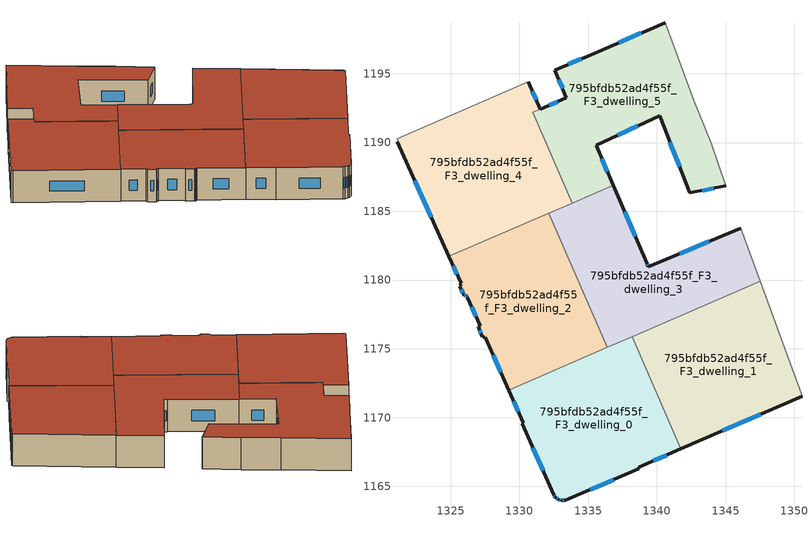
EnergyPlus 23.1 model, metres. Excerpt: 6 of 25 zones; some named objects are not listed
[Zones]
795bfdb52ad4f55f_F3_dwelling_0
 floor to 795bfdb52ad4f55f_F2_dwelling_0 (EU_floor_Construction): 1338.21,1175.9 1341.75,1167.74 1338.68,1166.41 1338.69,1166.28 1333.33,1163.99 1333.04,1163.98 1332.86,1164.04 1332.62,1164.22 1332.52,1164.38 1330.2,1169.57 1330.29,1169.63 1329.23,1172.01 z9
 wall outside (EU_wall_Construction): 1329.23,1172.01 1330.29,1169.63 1330.2,1169.57 1332.52,1164.38 1332.62,1164.22 1332.86,1164.04 1333.04,1163.98 1333.33,1163.99 1338.69,1166.28 1338.68,1166.41 1341.75,1167.74 z9:12
 wall to 795bfdb52ad4f55f_F3_dwelling_1 (EU_wall_Construction): 1341.75,1167.74 1338.21,1175.9 z9:12
 wall to 795bfdb52ad4f55f_F3_dwelling_2 (EU_wall_Construction): 1336.38,1175.1 1329.23,1172.01 z9:12
 wall to 795bfdb52ad4f55f_F3_dwelling_3 (EU_wall_Construction): 1338.21,1175.9 1336.38,1175.1 z9:12
 window (EU_Window_Construction): 1339.72,1166.86 1340.7,1167.28 / 1335.15,1164.77 1336.86,1165.5 / 1333.14,1163.98 1333.23,1163.99 / 1332.92,1164.02 1332.98,1164 / 1332.7,1164.16 1332.78,1164.1 / 1332.56,1164.32 1332.59,1164.27 / 1330.99,1167.8 1331.73,1166.14 / 1329.59,1171.2 1329.93,1170.44 z10.02:10.98
 roof outside (EU_roof_Construction): 1341.75,1167.74 1338.21,1175.9 1329.23,1172.01 1330.29,1169.63 1330.2,1169.57 1332.52,1164.38 1332.62,1164.22 1332.86,1164.04 1333.04,1163.98 1333.33,1163.99 1338.69,1166.28 1338.68,1166.41 z12
795bfdb52ad4f55f_F3_dwelling_1
 floor to 795bfdb52ad4f55f_F2_dwelling_1 (EU_floor_Construction): 1347.51,1179.92 1350.54,1171.66 1350.55,1171.54 1341.75,1167.74 1338.21,1175.9 z9
 wall outside (EU_wall_Construction): 1341.75,1167.74 1350.55,1171.54 z9:12
 wall adiabatic (EU_wall_Construction): 1350.55,1171.54 1350.54,1171.66 1347.51,1179.92 z9:12
 wall to 795bfdb52ad4f55f_F3_dwelling_3 (EU_wall_Construction): 1347.51,1179.92 1338.21,1175.9 z9:12
 window (EU_Window_Construction): 1344.74,1169.03 1347.55,1170.25 z10.02:10.98
 roof outside (EU_roof_Construction): 1350.55,1171.54 1350.54,1171.66 1347.51,1179.92 1338.21,1175.9 1341.75,1167.74 z12
795bfdb52ad4f55f_F3_dwelling_2
 floor to 795bfdb52ad4f55f_F2_dwelling_2 (EU_floor_Construction): 1332.15,1184.87 1336.38,1175.1 1329.23,1172.01 1327.54,1175.84 1327.44,1175.82 1327.39,1175.92 1327.32,1175.9 1327.01,1176.61 1327.15,1176.68 1326.22,1178.76 1326.15,1178.92 1325.99,1178.86 1325.68,1179.57 1325.73,1179.6 1325.7,1179.72 1325.77,1179.77 1324.89,1181.72 z9
 wall outside (EU_wall_Construction): 1324.89,1181.72 1325.77,1179.77 1325.7,1179.72 1325.73,1179.6 1325.68,1179.57 1325.99,1178.86 1326.15,1178.92 1326.22,1178.76 1327.15,1176.68 1327.01,1176.61 1327.32,1175.9 1327.39,1175.92 1327.44,1175.82 1327.54,1175.84 1329.23,1172.01 z9:12
 wall to 795bfdb52ad4f55f_F3_dwelling_3 (EU_wall_Construction): 1336.38,1175.1 1332.15,1184.87 z9:12
 wall to 795bfdb52ad4f55f_F3_dwelling_4 (EU_wall_Construction): 1332.15,1184.87 1324.89,1181.72 z9:12
 window (EU_Window_Construction): 1327.11,1176.37 1327.21,1176.14 / 1326.53,1178.05 1326.83,1177.39 / 1326.17,1178.86 1326.2,1178.81 / 1326.04,1178.88 1326.1,1178.89 / 1325.78,1179.33 1325.88,1179.1 / 1325.19,1181.06 1325.47,1180.43 / 1328.11,1174.54 1328.66,1173.31 z10.02:10.98
 roof outside (EU_roof_Construction): 1336.38,1175.1 1332.15,1184.87 1324.89,1181.72 1325.77,1179.77 1325.7,1179.72 1325.73,1179.6 1325.68,1179.57 1325.99,1178.86 1326.15,1178.92 1326.22,1178.76 1327.15,1176.68 1327.01,1176.61 1327.32,1175.9 1327.39,1175.92 1327.44,1175.82 1327.54,1175.84 1329.23,1172.01 z12
795bfdb52ad4f55f_F3_dwelling_3
 floor to 795bfdb52ad4f55f_F2_dwelling_3 (EU_floor_Construction): 1346.1,1183.76 1347.51,1179.92 1336.38,1175.1 1332.15,1184.87 1336.82,1186.89 1339.24,1181.26 1339.37,1180.97 z9
 wall outside (EU_wall_Construction): 1346.1,1183.76 1339.37,1180.97 1339.24,1181.26 1336.82,1186.89 z9:12
 wall adiabatic (EU_wall_Construction): 1347.51,1179.92 1346.1,1183.76 z9:12
 wall to 795bfdb52ad4f55f_F3_dwelling_5 (EU_wall_Construction): 1336.82,1186.89 1333.84,1185.6 z9:12
 wall to 795bfdb52ad4f55f_F3_dwelling_4 (EU_wall_Construction): 1333.84,1185.6 1332.15,1184.87 z9:12
 window (EU_Window_Construction): 1338.42,1183.18 1337.65,1184.98 / 1339.33,1181.07 1339.29,1181.16 / 1343.81,1182.81 1341.66,1181.92 z10.02:10.98
 roof outside (EU_roof_Construction): 1347.51,1179.92 1346.1,1183.76 1339.37,1180.97 1339.24,1181.26 1336.82,1186.89 1332.15,1184.87 1336.38,1175.1 z12
795bfdb52ad4f55f_F3_dwelling_4
 floor to 795bfdb52ad4f55f_F2_dwelling_4 (EU_floor_Construction): 1331.52,1192.42 1330.99,1192.19 1333.84,1185.6 1324.89,1181.72 1321.13,1190.07 1321.2,1190.11 1321.11,1190.28 1330.65,1194.42 z9
 wall outside (EU_wall_Construction): 1331.52,1192.42 1330.65,1194.42 / 1321.13,1190.07 1324.89,1181.72 z9:12
 wall to 795bfdb52ad4f55f_F3_dwelling_5 (EU_wall_Construction): 1333.84,1185.6 1330.99,1192.19 1331.52,1192.42 z9:12
 wall adiabatic (EU_wall_Construction): 1330.65,1194.42 1321.11,1190.28 1321.2,1190.11 1321.13,1190.07 z9:12
 window (EU_Window_Construction): 1331.22,1193.1 1330.94,1193.74 / 1322.41,1187.23 1323.61,1184.56 z10.02:10.98
 roof outside (EU_roof_Construction): 1333.84,1185.6 1330.99,1192.19 1331.52,1192.42 1330.65,1194.42 1321.11,1190.28 1321.2,1190.11 1321.13,1190.07 1324.89,1181.72 z12
795bfdb52ad4f55f_F3_dwelling_5
 floor to 795bfdb52ad4f55f_F2_dwelling_5 (EU_floor_Construction): 1340.62,1198.72 1342.68,1193.09 1343.93,1189.96 1345.02,1186.85 1342.4,1186.34 1340.19,1191.94 1335.57,1189.79 1336.82,1186.89 1333.84,1185.6 1330.99,1192.19 1333.43,1193.26 1332.59,1195.26 1335.48,1196.5 z9
 wall outside (EU_wall_Construction): 1340.62,1198.72 1335.48,1196.5 1332.59,1195.26 1333.43,1193.26 1331.53,1192.43 / 1336.82,1186.89 1335.57,1189.79 1340.19,1191.94 1342.4,1186.34 1345.02,1186.85 z9:12
 wall adiabatic (EU_wall_Construction): 1345.02,1186.85 1343.93,1189.96 1342.68,1193.09 1340.62,1198.72 z9:12
 window (EU_Window_Construction): 1338.87,1197.97 1337.23,1197.26 / 1343.29,1186.51 1344.13,1186.67 / 1340.94,1190.03 1341.65,1188.24 / 1337.15,1190.52 1338.62,1191.21 / 1336.4,1187.88 1336,1188.81 / 1332.78,1192.98 1332.17,1192.71 / 1332.87,1194.58 1333.14,1193.94 / 1334.5,1196.08 1333.57,1195.68 z10.02:10.98
 roof outside (EU_roof_Construction): 1345.02,1186.85 1343.93,1189.96 1342.68,1193.09 1340.62,1198.72 1335.48,1196.5 1332.59,1195.26 1333.43,1193.26 1330.99,1192.19 1333.84,1185.6 1336.82,1186.89 1335.57,1189.79 1340.19,1191.94 1342.4,1186.34 z12
[Building]
EU S2 Campaign: North Axis=0; Terrain=City; Solar Distribution=FullExterior
[Site:Location]
Vienna: Latitude=48; Longitude=16.5; Time Zone=1; Elevation=183
[SizingPeriod:WeatherFileDays]
AnnualSizingPeriod: Begin Month=1; Begin Day of Month=1; End Month=12; End Day of Month=31; Day of Week for Start Day=Monday; Use Weather File Daylight Saving Period=No; Use Weather File Rain and Snow Indicators=No
[MATERIAL]
EU_InternalMass_Material: Roughness=MediumRough; Thickness=0.1; Conductivity=1; Density=1800; Specific Heat=900; Thermal Absorptance=0.9; Solar Absorptance=0.7; Visible Absorptance=0.7
[MATERIAL:NOMASS] Roughness=MediumRough; Thermal Absorptance=0.9; Solar Absorptance=0.7; Visible Absorptance=0.7
Name | Thermal Resistance
EU_wall_NoMass | 0.942466
EU_roof_NoMass | 0.551687
EU_floor_NoMass | 0.66527
[WINDOWMATERIAL:SIMPLEGLAZINGSYSTEM]
EU_Window_SimpleGlazing: UFactor=2.03367; Solar Heat Gain Coefficient=0.65; Visible Transmittance=0.65
[CONSTRUCTION]
EU_wall_Construction: EU_wall_NoMass
EU_roof_Construction: EU_roof_NoMass
EU_floor_Construction: EU_floor_NoMass
EU_Window_Construction: EU_Window_SimpleGlazing
EU_InternalMass_Construction: EU_InternalMass_Material
[ZONE] Type=1; Multiplier=1; Ceiling Height=autocalculate; Floor Area=autocalculate; Part of Total Floor Area=Yes
Name | Volume
795bfdb52ad4f55f_F3_dwelling_0 | 263.55
795bfdb52ad4f55f_F3_dwelling_1 | 263.532
795bfdb52ad4f55f_F3_dwelling_2 | 251.322
795bfdb52ad4f55f_F3_dwelling_3 | 251.305
795bfdb52ad4f55f_F3_dwelling_4 | 279.513
795bfdb52ad4f55f_F3_dwelling_5 | 271.994
[INTERNALMASS] Construction=EU_InternalMass_Construction
Name | Zone or ZoneList | Surface Area
795bfdb52ad4f55f_F3_dwelling_0_EU_InternalMass | 795bfdb52ad4f55f_F3_dwelling_0 | 87.8501
795bfdb52ad4f55f_F3_dwelling_1_EU_InternalMass | 795bfdb52ad4f55f_F3_dwelling_1 | 87.8443
795bfdb52ad4f55f_F3_dwelling_2_EU_InternalMass | 795bfdb52ad4f55f_F3_dwelling_2 | 83.7744
795bfdb52ad4f55f_F3_dwelling_3_EU_InternalMass | 795bfdb52ad4f55f_F3_dwelling_3 | 83.7686
795bfdb52ad4f55f_F3_dwelling_4_EU_InternalMass | 795bfdb52ad4f55f_F3_dwelling_4 | 93.1719
795bfdb52ad4f55f_F3_dwelling_5_EU_InternalMass | 795bfdb52ad4f55f_F3_dwelling_5 | 90.6655
[OTHEREQUIPMENT] Fuel Type=Electricity; Design Level Calculation Method=Watts/Area; Power per Zone Floor Area=1; Fraction Latent=0; Fraction Radiant=0; Fraction Lost=0; Carbon Dioxide Generation Rate=0; EndUse Subcategory=EU_Step8_InternalGains
Name | Zone or ZoneList or Space or SpaceList | Schedule
EU_Step8_InternalGain_795bfdb52ad4f55f_F3_dwelling_0_f000 | 795bfdb52ad4f55f_F3_dwelling_0 | EU_Step8_GainSchedule_795bfdb52ad4f55f_F3_dwelling_0_f000
EU_Step8_InternalGain_795bfdb52ad4f55f_F3_dwelling_1_f000 | 795bfdb52ad4f55f_F3_dwelling_1 | EU_Step8_GainSchedule_795bfdb52ad4f55f_F3_dwelling_1_f000
EU_Step8_InternalGain_795bfdb52ad4f55f_F3_dwelling_2_f000 | 795bfdb52ad4f55f_F3_dwelling_2 | EU_Step8_GainSchedule_795bfdb52ad4f55f_F3_dwelling_2_f000
EU_Step8_InternalGain_795bfdb52ad4f55f_F3_dwelling_3_f000 | 795bfdb52ad4f55f_F3_dwelling_3 | EU_Step8_GainSchedule_795bfdb52ad4f55f_F3_dwelling_3_f000
EU_Step8_InternalGain_795bfdb52ad4f55f_F3_dwelling_4_f000 | 795bfdb52ad4f55f_F3_dwelling_4 | EU_Step8_GainSchedule_795bfdb52ad4f55f_F3_dwelling_4_f000
EU_Step8_InternalGain_795bfdb52ad4f55f_F3_dwelling_5_f000 | 795bfdb52ad4f55f_F3_dwelling_5 | EU_Step8_GainSchedule_795bfdb52ad4f55f_F3_dwelling_5_f000
[ZONEVENTILATION:DESIGNFLOWRATE] Schedule=EU_AlwaysOn; Design Flow Rate Calculation Method=AirChanges/Hour; Air Changes per Hour=0.530523; Ventilation Type=Natural; Fan Pressure Rise=0; Fan Total Efficiency=1; Constant Term Coefficient=1; Temperature Term Coefficient=0; Velocity Term Coefficient=0; Velocity Squared Term Coefficient=0; Minimum Indoor Temperature=-100; Maximum Indoor Temperature=100; Delta Temperature=-100; Minimum Outdoor Temperature=-100; Maximum Outdoor Temperature=100; Maximum Wind Speed=40
Name | Zone or ZoneList or Space or SpaceList
EU_ConstantAir_795bfdb52ad4f55f_F3_dwelling_0 | 795bfdb52ad4f55f_F3_dwelling_0
EU_ConstantAir_795bfdb52ad4f55f_F3_dwelling_1 | 795bfdb52ad4f55f_F3_dwelling_1
EU_ConstantAir_795bfdb52ad4f55f_F3_dwelling_2 | 795bfdb52ad4f55f_F3_dwelling_2
EU_ConstantAir_795bfdb52ad4f55f_F3_dwelling_3 | 795bfdb52ad4f55f_F3_dwelling_3
EU_ConstantAir_795bfdb52ad4f55f_F3_dwelling_4 | 795bfdb52ad4f55f_F3_dwelling_4
EU_ConstantAir_795bfdb52ad4f55f_F3_dwelling_5 | 795bfdb52ad4f55f_F3_dwelling_5
[HVACTEMPLATE:ZONE:IDEALLOADSAIRSYSTEM] System Availability Schedule=EU_AlwaysOn; Maximum Heating Supply Air Temperature=50; Minimum Cooling Supply Air Temperature=13; Maximum Heating Supply Air Humidity Ratio=0.0156; Minimum Cooling Supply Air Humidity Ratio=0.0077; Heating Limit=NoLimit; Cooling Limit=NoLimit; Heating Availability Schedule=EU_AlwaysOn; Cooling Availability Schedule=EU_CoolingOff; Dehumidification Control Type=ConstantSensibleHeatRatio; Cooling Sensible Heat Ratio=0.7; Dehumidification Setpoint=60; Humidification Control Type=None; Humidification Setpoint=30; Outdoor Air Method=None; Outdoor Air Flow Rate per Person=0.00944; Outdoor Air Flow Rate per Zone Floor Area=0; Outdoor Air Flow Rate per Zone=0; Demand Controlled Ventilation Type=None; Outdoor Air Economizer Type=NoEconomizer; Heat Recovery Type=None; Sensible Heat Recovery Effectiveness=0.7; Latent Heat Recovery Effectiveness=0.65
Name | Template Thermostat
795bfdb52ad4f55f_F3_dwelling_0 | EU_HeatOnly_795bfdb52ad4f55f_F3_dwelling_0
795bfdb52ad4f55f_F3_dwelling_1 | EU_HeatOnly_795bfdb52ad4f55f_F3_dwelling_1
795bfdb52ad4f55f_F3_dwelling_2 | EU_HeatOnly_795bfdb52ad4f55f_F3_dwelling_2
795bfdb52ad4f55f_F3_dwelling_3 | EU_HeatOnly_795bfdb52ad4f55f_F3_dwelling_3
795bfdb52ad4f55f_F3_dwelling_4 | EU_HeatOnly_795bfdb52ad4f55f_F3_dwelling_4
795bfdb52ad4f55f_F3_dwelling_5 | EU_HeatOnly_795bfdb52ad4f55f_F3_dwelling_5
[SIZING:ZONE] Zone Cooling Design Supply Air Temperature Input Method=SupplyAirTemperature; Zone Cooling Design Supply Air Temperature=13; Zone Heating Design Supply Air Temperature Input Method=SupplyAirTemperature; Zone Heating Design Supply Air Temperature=50; Zone Cooling Design Supply Air Humidity Ratio=0.008; Zone Heating Design Supply Air Humidity Ratio=0.008; Cooling Design Air Flow Method=DesignDay; Cooling Design Air Flow Rate=0; Cooling Minimum Air Flow per Zone Floor Area=0.000762; Cooling Minimum Air Flow=0; Cooling Minimum Air Flow Fraction=0.2; Heating Design Air Flow Method=DesignDay; Heating Design Air Flow Rate=0; Heating Maximum Air Flow per Zone Floor Area=0.002032; Heating Maximum Air Flow=0.141576; Heating Maximum Air Flow Fraction=0.3; Account for Dedicated Outdoor Air System=No; Dedicated Outdoor Air System Control Strategy=NeutralSupplyAir; Dedicated Outdoor Air Low Setpoint Temperature for Design=autosize; Dedicated Outdoor Air High Setpoint Temperature for Design=autosize; Zone Load Sizing Method=Sensible Load Only No Latent Load; Zone Latent Cooling Design Supply Air Humidity Ratio Input Method=HumidityRatioDifference; Zone Cooling Design Supply Air Humidity Ratio Difference=0.005; Zone Latent Heating Design Supply Air Humidity Ratio Input Method=HumidityRatioDifference; Zone Humidification Design Supply Air Humidity Ratio Difference=0.005
795bfdb52ad4f55f_F3_dwelling_0; 795bfdb52ad4f55f_F3_dwelling_1; 795bfdb52ad4f55f_F3_dwelling_2; 795bfdb52ad4f55f_F3_dwelling_3; 795bfdb52ad4f55f_F3_dwelling_4; 795bfdb52ad4f55f_F3_dwelling_5
[SCHEDULE:CONSTANT]
Name | Hourly Value
EU_AlwaysOn | 1
EU_CoolingOff | 0
[SCHEDULE:FILE] Column Number=1; Rows to Skip at Top=0; Number of Hours of Data=8760; Column Separator=Comma; Interpolate to Timestep=No; Minutes per Item=60; Adjust Schedule for Daylight Savings=Yes
Name | File
EU_Step8_GainSchedule_795bfdb52ad4f55f_F3_dwelling_0_f000 | ../../schedules/795bfdb52ad4f55f/795bfdb52ad4f55f_F3_dwelling_0_f000_gain.csv
EU_Step8_GainSchedule_795bfdb52ad4f55f_F3_dwelling_1_f000 | ../../schedules/795bfdb52ad4f55f/795bfdb52ad4f55f_F3_dwelling_1_f000_gain.csv
EU_Step8_GainSchedule_795bfdb52ad4f55f_F3_dwelling_2_f000 | ../../schedules/795bfdb52ad4f55f/795bfdb52ad4f55f_F3_dwelling_2_f000_gain.csv
EU_Step8_GainSchedule_795bfdb52ad4f55f_F3_dwelling_3_f000 | ../../schedules/795bfdb52ad4f55f/795bfdb52ad4f55f_F3_dwelling_3_f000_gain.csv
EU_Step8_GainSchedule_795bfdb52ad4f55f_F3_dwelling_4_f000 | ../../schedules/795bfdb52ad4f55f/795bfdb52ad4f55f_F3_dwelling_4_f000_gain.csv
EU_Step8_GainSchedule_795bfdb52ad4f55f_F3_dwelling_5_f000 | ../../schedules/795bfdb52ad4f55f/795bfdb52ad4f55f_F3_dwelling_5_f000_gain.csv
